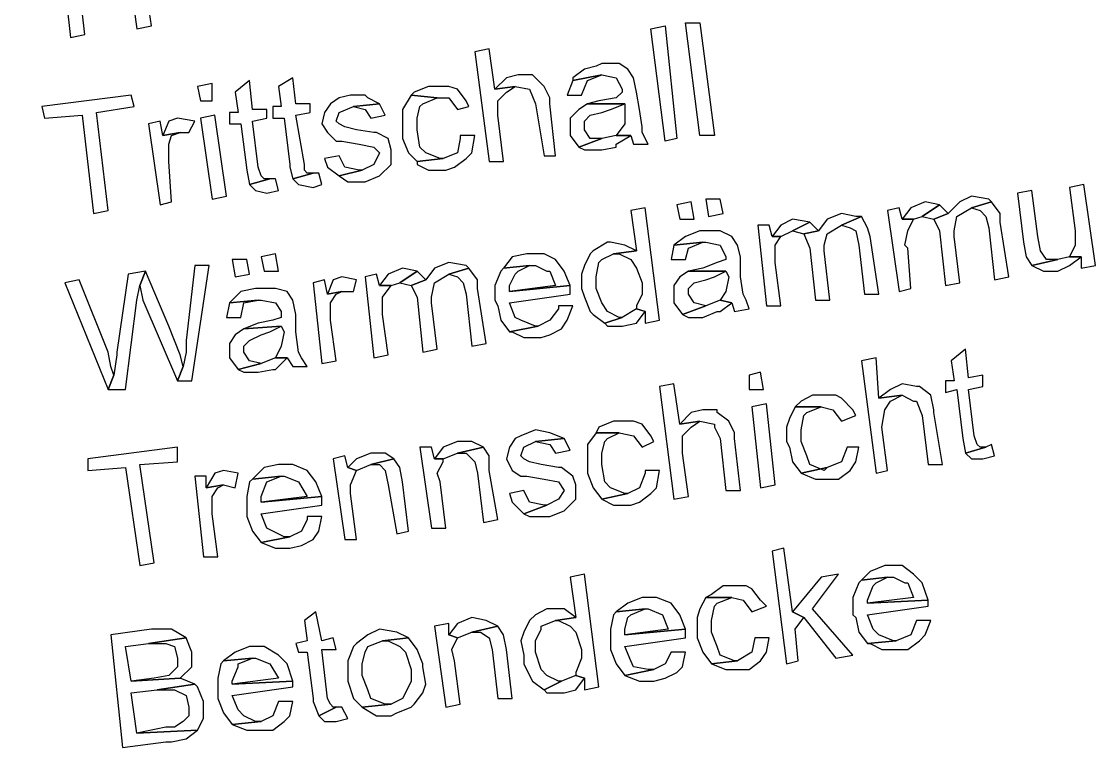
# Model space of a CAD drawing. Header units: metres. Extents: x 2713679.5 to 2713747.3, y 1226017.1 to 1226104.2.
# Drawn here: x 2713732.393 to 2713733.105, y 1226035.443 to 1226035.924 of the extents above; entities that cross this region are included whole.
import ezdxf

# ---------------------------------------------------------------- set-up
doc = ezdxf.new("R2010")
doc.units = ezdxf.units.M
doc.header["$MEASUREMENT"] = 0
doc.layers.add('texte', color=7, linetype='Continuous', true_color=0x000000)

msp = doc.modelspace()

# ---------------------------------------------------------------- linework, layer by layer
at = {"layer": 'texte'}
for points in [[(2713732.45038, 1226035.99219), (2713732.39299, 1226035.98454), (2713732.39299, 1226035.97689), (2713732.41786, 1226035.98071), (2713732.42551, 1226035.91376), (2713732.43507, 1226035.91567), (2713732.42742, 1226035.98071), (2713732.45229, 1226035.98454)], [(2713732.47142, 1226035.97497), (2713732.46186, 1226035.97306), (2713732.46951, 1226035.9195), (2713732.47907, 1226035.92141), (2713732.47525, 1226035.94819), (2713732.47525, 1226035.9501), (2713732.47525, 1226035.95967), (2713732.47716, 1226035.96541), (2713732.4829, 1226035.96732), (2713732.47142, 1226035.96732)], [(2713732.81958, 1226035.84489), (2713732.81002, 1226035.9195), (2713732.81958, 1226035.92141), (2713732.82724, 1226035.8468), (2713732.81958, 1226035.84489)], [(2713732.84254, 1226035.84872), (2713732.83297, 1226035.92332), (2713732.84254, 1226035.92332), (2713732.8521, 1226035.84872), (2713732.84254, 1226035.84872)], [(2713732.70289, 1226035.90611), (2713732.69333, 1226035.90419), (2713732.70289, 1226035.8315), (2713732.71246, 1226035.8315), (2713732.70863, 1226035.86211), (2713732.70863, 1226035.86211), (2713732.70863, 1226035.87167), (2713732.71437, 1226035.87741), (2713732.72011, 1226035.88124), (2713732.70672, 1226035.87932)], [(2713732.7775, 1226035.89654), (2713732.77367, 1226035.89463), (2713732.76602, 1226035.89271), (2713732.75837, 1226035.88698), (2713732.75837, 1226035.88506), (2713732.7775, 1226035.88889), (2713732.7775, 1226035.88889), (2713732.78706, 1226035.88698), (2713732.79089, 1226035.87932), (2713732.79089, 1226035.87741), (2713732.78706, 1226035.87358), (2713732.77558, 1226035.87167), (2713732.76793, 1226035.86976), (2713732.7928, 1226035.86976), (2713732.7928, 1226035.86593), (2713732.7928, 1226035.85637), (2713732.78706, 1226035.84872), (2713732.79663, 1226035.84872), (2713732.79854, 1226035.84298), (2713732.80811, 1226035.84298), (2713732.80428, 1226035.85063), (2713732.80428, 1226035.85445), (2713732.80237, 1226035.86593), (2713732.80045, 1226035.87741), (2713732.79854, 1226035.88698), (2713732.79471, 1226035.89271), (2713732.78898, 1226035.89654), (2713732.78706, 1226035.89654)], [(2713732.72202, 1226035.88889), (2713732.71437, 1226035.88698), (2713732.70672, 1226035.87932), (2713732.72011, 1226035.88124), (2713732.72967, 1226035.87932), (2713732.72967, 1226035.87932), (2713732.7335, 1226035.86976), (2713732.73924, 1226035.83533), (2713732.74689, 1226035.83533), (2713732.74306, 1226035.86976), (2713732.74306, 1226035.87358), (2713732.73924, 1226035.88124), (2713732.7335, 1226035.88698), (2713732.73159, 1226035.88889)], [(2713732.75837, 1226035.88506), (2713732.75454, 1226035.8755), (2713732.76411, 1226035.8755), (2713732.76793, 1226035.88506), (2713732.7775, 1226035.88889)], [(2713732.51925, 1226035.88315), (2713732.50968, 1226035.88124), (2713732.51159, 1226035.87167), (2713732.51925, 1226035.87167)], [(2713732.54411, 1226035.88506), (2713732.53455, 1226035.87741), (2713732.53646, 1226035.86402), (2713732.53072, 1226035.86402), (2713732.53072, 1226035.85637), (2713732.53838, 1226035.85637), (2713732.5422, 1226035.82576), (2713732.5422, 1226035.82576), (2713732.54411, 1226035.8162), (2713732.55751, 1226035.82002), (2713732.55368, 1226035.82002), (2713732.55177, 1226035.82193), (2713732.54985, 1226035.82767), (2713732.54603, 1226035.85828), (2713732.55559, 1226035.86019), (2713732.55559, 1226035.86593), (2713732.54603, 1226035.86593)], [(2713732.57281, 1226035.88698), (2713732.56324, 1226035.88124), (2713732.56516, 1226035.86785), (2713732.55942, 1226035.86785), (2713732.55942, 1226035.86019), (2713732.56707, 1226035.86019), (2713732.5709, 1226035.82959), (2713732.5709, 1226035.82767), (2713732.57281, 1226035.82002), (2713732.5862, 1226035.82385), (2713732.58237, 1226035.82385), (2713732.58046, 1226035.82576), (2713732.58046, 1226035.82959), (2713732.57472, 1226035.86211), (2713732.58429, 1226035.86402), (2713732.58429, 1226035.86976), (2713732.57472, 1226035.86976)], [(2713732.46568, 1226035.8755), (2713732.40638, 1226035.86785), (2713732.40829, 1226035.86019), (2713732.43316, 1226035.86211), (2713732.44081, 1226035.79707), (2713732.45038, 1226035.79898), (2713732.44273, 1226035.86402), (2713732.4676, 1226035.86785)], [(2713732.61107, 1226035.8755), (2713732.60342, 1226035.87358), (2713732.59768, 1226035.86976), (2713732.59385, 1226035.86402), (2713732.59194, 1226035.85637), (2713732.59576, 1226035.85063), (2713732.6015, 1226035.84489), (2713732.60533, 1226035.84489), (2713732.61681, 1226035.84298), (2713732.62637, 1226035.84106), (2713732.6302, 1226035.83724), (2713732.62637, 1226035.82959), (2713732.61872, 1226035.82576), (2713732.60342, 1226035.82193), (2713732.60916, 1226035.81811), (2713732.61872, 1226035.81811), (2713732.62063, 1226035.81811), (2713732.6302, 1226035.82193), (2713732.6302, 1226035.82193), (2713732.63785, 1226035.82959), (2713732.63785, 1226035.83915), (2713732.63594, 1226035.8468), (2713732.62829, 1226035.85063), (2713732.62637, 1226035.85063), (2713732.61489, 1226035.85254), (2713732.60724, 1226035.85445), (2713732.60342, 1226035.85637), (2713732.6015, 1226035.85828), (2713732.60342, 1226035.86402), (2713732.61298, 1226035.86785), (2713732.6302, 1226035.86976), (2713732.62255, 1226035.87358), (2713732.62063, 1226035.8755)], [(2713732.65124, 1226035.8755), (2713732.6455, 1226035.86593), (2713732.6455, 1226035.86019), (2713732.6455, 1226035.85063), (2713732.6455, 1226035.8468), (2713732.64933, 1226035.83724), (2713732.65507, 1226035.8315), (2713732.67228, 1226035.83341), (2713732.67037, 1226035.83341), (2713732.66081, 1226035.83724), (2713732.65698, 1226035.84106), (2713732.65507, 1226035.85254), (2713732.65507, 1226035.86019), (2713732.65698, 1226035.86785), (2713732.65889, 1226035.86976), (2713732.66846, 1226035.87358)], [(2713732.66655, 1226035.88124), (2713732.66272, 1226035.88124), (2713732.65315, 1226035.87741), (2713732.65124, 1226035.8755), (2713732.66846, 1226035.87358), (2713732.67611, 1226035.87358), (2713732.68185, 1226035.86593), (2713732.6895, 1226035.86785), (2713732.68759, 1226035.87167), (2713732.68185, 1226035.87932), (2713732.67611, 1226035.88124)], [(2713732.6302, 1226035.86976), (2713732.61298, 1226035.86785), (2713732.62063, 1226035.86593), (2713732.62446, 1226035.86019), (2713732.63402, 1226035.86211)], [(2713732.76793, 1226035.86976), (2713732.76219, 1226035.86593), (2713732.75646, 1226035.86019), (2713732.75646, 1226035.85254), (2713732.75646, 1226035.84872), (2713732.76219, 1226035.84106), (2713732.7775, 1226035.8468), (2713732.76985, 1226035.8468), (2713732.76602, 1226035.85254), (2713732.76602, 1226035.85828), (2713732.76985, 1226035.86211), (2713732.7775, 1226035.86402), (2713732.78324, 1226035.86593), (2713732.7928, 1226035.86976)], [(2713732.52116, 1226035.86211), (2713732.51159, 1226035.86019), (2713732.51925, 1226035.80663), (2713732.52881, 1226035.80854)], [(2713732.48481, 1226035.85828), (2713732.47716, 1226035.85637), (2713732.48481, 1226035.8028), (2713732.49246, 1226035.80472), (2713732.49055, 1226035.8315), (2713732.49055, 1226035.83341), (2713732.49055, 1226035.84298), (2713732.49246, 1226035.84872), (2713732.4982, 1226035.85063), (2713732.48672, 1226035.84872)], [(2713732.49629, 1226035.86019), (2713732.49055, 1226035.85828), (2713732.48672, 1226035.84872), (2713732.4982, 1226035.85063), (2713732.50394, 1226035.85063), (2713732.50777, 1226035.85828)], [(2713732.68376, 1226035.84872), (2713732.68376, 1226035.8468), (2713732.68185, 1226035.83724), (2713732.67228, 1226035.83341), (2713732.65507, 1226035.8315), (2713732.65507, 1226035.82959), (2713732.66272, 1226035.82576), (2713732.6742, 1226035.82576), (2713732.67994, 1226035.82767), (2713732.68759, 1226035.83341), (2713732.69141, 1226035.83724), (2713732.69333, 1226035.84872)], [(2713732.78706, 1226035.84872), (2713732.7775, 1226035.8468), (2713732.76219, 1226035.84106), (2713732.76602, 1226035.83915), (2713732.7775, 1226035.83915), (2713732.7775, 1226035.83915), (2713732.78706, 1226035.84106), (2713732.78706, 1226035.84298), (2713732.79663, 1226035.84872)], [(2713732.60342, 1226035.83533), (2713732.59385, 1226035.83341), (2713732.59576, 1226035.82767), (2713732.60342, 1226035.82193), (2713732.61872, 1226035.82576), (2713732.61681, 1226035.82576), (2713732.60724, 1226035.82767)], [(2713732.56133, 1226035.82002), (2713732.55751, 1226035.82002), (2713732.54411, 1226035.8162), (2713732.54794, 1226035.81237), (2713732.55559, 1226035.81046), (2713732.56324, 1226035.81237)], [(2713732.59003, 1226035.82385), (2713732.5862, 1226035.82385), (2713732.57281, 1226035.82002), (2713732.57664, 1226035.8162), (2713732.5862, 1226035.81428), (2713732.59194, 1226035.8162)], [(2713733.06253, 1226035.81237), (2713733.05297, 1226035.81046), (2713733.05679, 1226035.77794), (2713733.05871, 1226035.76837), (2713733.06253, 1226035.76263), (2713733.07975, 1226035.76646), (2713733.0721, 1226035.76646), (2713733.06827, 1226035.7722), (2713733.06636, 1226035.78176)], [(2713733.09697, 1226035.8162), (2713733.0874, 1226035.81428), (2713733.09123, 1226035.78559), (2713733.09123, 1226035.78559), (2713733.09123, 1226035.77602), (2713733.0874, 1226035.76837), (2713733.09505, 1226035.76837), (2713733.09505, 1226035.76072), (2713733.10462, 1226035.76263)], [(2713732.8368, 1226035.80472), (2713732.82724, 1226035.8028), (2713732.82915, 1226035.79324), (2713732.83871, 1226035.79324)], [(2713732.85593, 1226035.80663), (2713732.84637, 1226035.80663), (2713732.84828, 1226035.79515), (2713732.85784, 1226035.79707)], [(2713732.99175, 1226035.80472), (2713732.98219, 1226035.80089), (2713732.97645, 1226035.79324), (2713732.9841, 1226035.79324), (2713732.98984, 1226035.79515), (2713733.00132, 1226035.8028), (2713733.00132, 1226035.8028)], [(2713733.02236, 1226035.80854), (2713733.02236, 1226035.80854), (2713733.01471, 1226035.80472), (2713733.00706, 1226035.79707), (2713732.99749, 1226035.79324), (2713733.00132, 1226035.78559), (2713733.00514, 1226035.74924), (2713733.01471, 1226035.75115), (2713733.01088, 1226035.78176), (2713733.01088, 1226035.78559), (2713733.01279, 1226035.79515), (2713733.01279, 1226035.79515), (2713733.02236, 1226035.80089), (2713733.03575, 1226035.80472), (2713733.03384, 1226035.80663)], [(2713733.03575, 1226035.80472), (2713733.02236, 1226035.80089), (2713733.0281, 1226035.79898), (2713733.03192, 1226035.79515), (2713733.03384, 1226035.7875), (2713733.03766, 1226035.75307), (2713733.04723, 1226035.75498), (2713733.04149, 1226035.79133), (2713733.04149, 1226035.79707)], [(2713732.80619, 1226035.80089), (2713732.79663, 1226035.79898), (2713732.80045, 1226035.7722), (2713732.78515, 1226035.77028), (2713732.78898, 1226035.77028), (2713732.79663, 1226035.76646), (2713732.80045, 1226035.76072), (2713732.80428, 1226035.75115), (2713732.80428, 1226035.7435), (2713732.80045, 1226035.73585), (2713732.80045, 1226035.73394), (2713732.80619, 1226035.73202), (2713732.80619, 1226035.72437), (2713732.81576, 1226035.72629)], [(2713732.93628, 1226035.79707), (2713732.93628, 1226035.79707), (2713732.92671, 1226035.79324), (2713732.92097, 1226035.78559), (2713732.91141, 1226035.78367), (2713732.91523, 1226035.77411), (2713732.91906, 1226035.73968), (2713732.92862, 1226035.73968), (2713732.9248, 1226035.7722), (2713732.9248, 1226035.77602), (2713732.92671, 1226035.78367), (2713732.92671, 1226035.78367), (2713732.93628, 1226035.78941), (2713732.94967, 1226035.79515), (2713732.94584, 1226035.79515)], [(2713732.97453, 1226035.80089), (2713732.96688, 1226035.79898), (2713732.97453, 1226035.74541), (2713732.98219, 1226035.74733), (2713732.98027, 1226035.77411), (2713732.97836, 1226035.77602), (2713732.98027, 1226035.78559), (2713732.9841, 1226035.79324), (2713732.97645, 1226035.79324)], [(2713733.00132, 1226035.8028), (2713732.98984, 1226035.79515), (2713732.99749, 1226035.79324), (2713733.00706, 1226035.79707)], [(2713732.88845, 1226035.78941), (2713732.8808, 1226035.78941), (2713732.88654, 1226035.73585), (2713732.8961, 1226035.73585), (2713732.89228, 1226035.76454), (2713732.89228, 1226035.76646), (2713732.89228, 1226035.77602), (2713732.8961, 1226035.78176), (2713732.89036, 1226035.78176)], [(2713732.90375, 1226035.79324), (2713732.8961, 1226035.78941), (2713732.89036, 1226035.78176), (2713732.8961, 1226035.78176), (2713732.90375, 1226035.78559), (2713732.91523, 1226035.79133), (2713732.91523, 1226035.79133)], [(2713732.91523, 1226035.79133), (2713732.90375, 1226035.78559), (2713732.91141, 1226035.78367), (2713732.92097, 1226035.78559)], [(2713732.94967, 1226035.79515), (2713732.93628, 1226035.78941), (2713732.94201, 1226035.7875), (2713732.94584, 1226035.78559), (2713732.94775, 1226035.77602), (2713732.95158, 1226035.7435), (2713732.96114, 1226035.7435), (2713732.95541, 1226035.78176), (2713732.95349, 1226035.7875)], [(2713732.84445, 1226035.78559), (2713732.84254, 1226035.78559), (2713732.83297, 1226035.78176), (2713732.82532, 1226035.77602), (2713732.82532, 1226035.77602), (2713732.84445, 1226035.77794), (2713732.84637, 1226035.77794), (2713732.85593, 1226035.77602), (2713732.85976, 1226035.76837), (2713732.85976, 1226035.76646), (2713732.85402, 1226035.76454), (2713732.84445, 1226035.76072), (2713732.83489, 1226035.75881), (2713732.85976, 1226035.75881), (2713732.86167, 1226035.75498), (2713732.85976, 1226035.74541), (2713732.85593, 1226035.73968), (2713732.86358, 1226035.73776), (2713732.8655, 1226035.73202), (2713732.87506, 1226035.73394), (2713732.87315, 1226035.73968), (2713732.87123, 1226035.7435), (2713732.86932, 1226035.75498), (2713732.86932, 1226035.76837), (2713732.86741, 1226035.77602), (2713732.86358, 1226035.78176), (2713732.85593, 1226035.78559), (2713732.85593, 1226035.78559)], [(2713732.78324, 1226035.77794), (2713732.78132, 1226035.77794), (2713732.77176, 1226035.7722), (2713732.76985, 1226035.77028), (2713732.76602, 1226035.76263), (2713732.76411, 1226035.75689), (2713732.76411, 1226035.74733), (2713732.76602, 1226035.74159), (2713732.76985, 1226035.73202), (2713732.77176, 1226035.73011), (2713732.77941, 1226035.72437), (2713732.79089, 1226035.7282), (2713732.78898, 1226035.7282), (2713732.78132, 1226035.73202), (2713732.7775, 1226035.73776), (2713732.77367, 1226035.74733), (2713732.77367, 1226035.75498), (2713732.77558, 1226035.76454), (2713732.7775, 1226035.76646), (2713732.78515, 1226035.77028), (2713732.80045, 1226035.7722), (2713732.7928, 1226035.77602)], [(2713732.82532, 1226035.77602), (2713732.82341, 1226035.76646), (2713732.83297, 1226035.76646), (2713732.83489, 1226035.77411), (2713732.84445, 1226035.77794)], [(2713732.56133, 1226035.77028), (2713732.55177, 1226035.76837), (2713732.55368, 1226035.75881), (2713732.56324, 1226035.75881)], [(2713732.72967, 1226035.77028), (2713732.72776, 1226035.77028), (2713732.7182, 1226035.76837), (2713732.71246, 1226035.76072), (2713732.72967, 1226035.76263), (2713732.7335, 1226035.76263), (2713732.74115, 1226035.75881), (2713732.74306, 1226035.75881), (2713732.74689, 1226035.74924), (2713732.71628, 1226035.74541), (2713732.75646, 1226035.74924), (2713732.75263, 1226035.75881), (2713732.74689, 1226035.76646), (2713732.74689, 1226035.76646), (2713732.73924, 1226035.77028)], [(2713733.0874, 1226035.76837), (2713733.07975, 1226035.76646), (2713733.06253, 1226035.76263), (2713733.07018, 1226035.75881), (2713733.07784, 1226035.75881), (2713733.07975, 1226035.75881), (2713733.0874, 1226035.76263), (2713733.09505, 1226035.76837)], [(2713732.51733, 1226035.76263), (2713732.50777, 1226035.76263), (2713732.50203, 1226035.71289), (2713732.50203, 1226035.70524), (2713732.50012, 1226035.69568), (2713732.49629, 1226035.68611), (2713732.50585, 1226035.68611)], [(2713732.5422, 1226035.76646), (2713732.53264, 1226035.76646), (2713732.53455, 1226035.75498), (2713732.54411, 1226035.75689)], [(2713732.6455, 1226035.76072), (2713732.63594, 1226035.75689), (2713732.6302, 1226035.74924), (2713732.63785, 1226035.74924), (2713732.64359, 1226035.75115), (2713732.65507, 1226035.75881), (2713732.65507, 1226035.75881)], [(2713732.67611, 1226035.76454), (2713732.67611, 1226035.76454), (2713732.66655, 1226035.76072), (2713732.66081, 1226035.75307), (2713732.65124, 1226035.74924), (2713732.65507, 1226035.74159), (2713732.65889, 1226035.70524), (2713732.66846, 1226035.70716), (2713732.66463, 1226035.73776), (2713732.66463, 1226035.74159), (2713732.66655, 1226035.75115), (2713732.66655, 1226035.75115), (2713732.67611, 1226035.75689), (2713732.6895, 1226035.76072), (2713732.68759, 1226035.76263)], [(2713732.6895, 1226035.76072), (2713732.67611, 1226035.75689), (2713732.68185, 1226035.75498), (2713732.68567, 1226035.75115), (2713732.68759, 1226035.7435), (2713732.69141, 1226035.70907), (2713732.70098, 1226035.71098), (2713732.69524, 1226035.74733), (2713732.69524, 1226035.75307)], [(2713732.71246, 1226035.76072), (2713732.71054, 1226035.75881), (2713732.70672, 1226035.74924), (2713732.70672, 1226035.73968), (2713732.70863, 1226035.73585), (2713732.71054, 1226035.72629), (2713732.71628, 1226035.71863), (2713732.73541, 1226035.72246), (2713732.7335, 1226035.72246), (2713732.72393, 1226035.72629), (2713732.72011, 1226035.7282), (2713732.71628, 1226035.73776), (2713732.75646, 1226035.7435), (2713732.75646, 1226035.74541), (2713732.75646, 1226035.74924), (2713732.71628, 1226035.74541), (2713732.71628, 1226035.74924), (2713732.72011, 1226035.75689), (2713732.72202, 1226035.75881), (2713732.72967, 1226035.76263)], [(2713732.47525, 1226035.75881), (2713732.46377, 1226035.75689), (2713732.45612, 1226035.70524), (2713732.45612, 1226035.70333), (2713732.4542, 1226035.68994), (2713732.45038, 1226035.68037), (2713732.46186, 1226035.68037), (2713732.46951, 1226035.73968), (2713732.47142, 1226035.74924)], [(2713732.47525, 1226035.75881), (2713732.47142, 1226035.74924), (2713732.47333, 1226035.73968), (2713732.49629, 1226035.68611), (2713732.50012, 1226035.69568), (2713732.4982, 1226035.70333), (2713732.49438, 1226035.71289), (2713732.49055, 1226035.72246)], [(2713732.60533, 1226035.75498), (2713732.59959, 1226035.75307), (2713732.59576, 1226035.7435), (2713732.60533, 1226035.74541), (2713732.61298, 1226035.74541), (2713732.61489, 1226035.75307)], [(2713732.62829, 1226035.75689), (2713732.62063, 1226035.75498), (2713732.62637, 1226035.70142), (2713732.63594, 1226035.70333), (2713732.63211, 1226035.73011), (2713732.63211, 1226035.73202), (2713732.63211, 1226035.74159), (2713732.63785, 1226035.74924), (2713732.6302, 1226035.74924)], [(2713732.65507, 1226035.75881), (2713732.64359, 1226035.75115), (2713732.65124, 1226035.74924), (2713732.66081, 1226035.75307)], [(2713732.83489, 1226035.75881), (2713732.82915, 1226035.75498), (2713732.82532, 1226035.74924), (2713732.82532, 1226035.74159), (2713732.82532, 1226035.73776), (2713732.83106, 1226035.73011), (2713732.84637, 1226035.73585), (2713732.83871, 1226035.73776), (2713732.83489, 1226035.7435), (2713732.83489, 1226035.74733), (2713732.83871, 1226035.75115), (2713732.84637, 1226035.75307), (2713732.8521, 1226035.75498), (2713732.85976, 1226035.75881)], [(2713732.43125, 1226035.75307), (2713732.42168, 1226035.75115), (2713732.45038, 1226035.68037), (2713732.4542, 1226035.68994), (2713732.45229, 1226035.69568), (2713732.45038, 1226035.70524)], [(2713732.54985, 1226035.74733), (2713732.54794, 1226035.74733), (2713732.53838, 1226035.74541), (2713732.53072, 1226035.73776), (2713732.53072, 1226035.73776), (2713732.54985, 1226035.73968), (2713732.55177, 1226035.73968), (2713732.56133, 1226035.73776), (2713732.56516, 1226035.73202), (2713732.56516, 1226035.7282), (2713732.55942, 1226035.72629), (2713732.54985, 1226035.72437), (2713732.54029, 1226035.72055), (2713732.56516, 1226035.72246), (2713732.56707, 1226035.71863), (2713732.56516, 1226035.70907), (2713732.56133, 1226035.70142), (2713732.56898, 1226035.70142), (2713732.57281, 1226035.69568), (2713732.58237, 1226035.69568), (2713732.57855, 1226035.70142), (2713732.57664, 1226035.70524), (2713732.57472, 1226035.71863), (2713732.57472, 1226035.73011), (2713732.57281, 1226035.73968), (2713732.56898, 1226035.74541), (2713732.56133, 1226035.74733), (2713732.56133, 1226035.74733)], [(2713732.59385, 1226035.75307), (2713732.5862, 1226035.75115), (2713732.59194, 1226035.69759), (2713732.6015, 1226035.6995), (2713732.59768, 1226035.72629), (2713732.59768, 1226035.7282), (2713732.59768, 1226035.73776), (2713732.6015, 1226035.7435), (2713732.60533, 1226035.74541), (2713732.59576, 1226035.7435)], [(2713732.53072, 1226035.73776), (2713732.52881, 1226035.7282), (2713732.53838, 1226035.7282), (2713732.54029, 1226035.73776), (2713732.54985, 1226035.73968)], [(2713732.85593, 1226035.73968), (2713732.84637, 1226035.73585), (2713732.83106, 1226035.73011), (2713732.83489, 1226035.7282), (2713732.84445, 1226035.7282), (2713732.84445, 1226035.7282), (2713732.85402, 1226035.73202), (2713732.85593, 1226035.73202), (2713732.86358, 1226035.73776)], [(2713732.7488, 1226035.73585), (2713732.7488, 1226035.73394), (2713732.74306, 1226035.72629), (2713732.73541, 1226035.72246), (2713732.71628, 1226035.71863), (2713732.7182, 1226035.71863), (2713732.72585, 1226035.71481), (2713732.73733, 1226035.71481), (2713732.74306, 1226035.71672), (2713732.75072, 1226035.72055), (2713732.75454, 1226035.72629), (2713732.75837, 1226035.73585)], [(2713732.80045, 1226035.73394), (2713732.79089, 1226035.7282), (2713732.77941, 1226035.72437), (2713732.78132, 1226035.72246), (2713732.79089, 1226035.72246), (2713732.80045, 1226035.72437), (2713732.80619, 1226035.73202)], [(2713732.54029, 1226035.72055), (2713732.53455, 1226035.71672), (2713732.53072, 1226035.71098), (2713732.53072, 1226035.70333), (2713732.53072, 1226035.70142), (2713732.53646, 1226035.69376), (2713732.55177, 1226035.69759), (2713732.54411, 1226035.6995), (2713732.54029, 1226035.70524), (2713732.54029, 1226035.70907), (2713732.54411, 1226035.71289), (2713732.55177, 1226035.71672), (2713732.55751, 1226035.71863), (2713732.56516, 1226035.72246)], [(2713733.01853, 1226035.70716), (2713733.00897, 1226035.6995), (2713733.01088, 1226035.68611), (2713733.00514, 1226035.68611), (2713733.00514, 1226035.67846), (2713733.01279, 1226035.68037), (2713733.01662, 1226035.64785), (2713733.01662, 1226035.64785), (2713733.01853, 1226035.63829), (2713733.03192, 1226035.64211), (2713733.0281, 1226035.64211), (2713733.02619, 1226035.64403), (2713733.02427, 1226035.64977), (2713733.02045, 1226035.68037), (2713733.03001, 1226035.68229), (2713733.03001, 1226035.68994), (2713733.02045, 1226035.68803)], [(2713732.56133, 1226035.70142), (2713732.55177, 1226035.69759), (2713732.53646, 1226035.69376), (2713732.54029, 1226035.69185), (2713732.54985, 1226035.69185), (2713732.54985, 1226035.69185), (2713732.55942, 1226035.69376), (2713732.56133, 1226035.69376), (2713732.56898, 1226035.70142)], [(2713732.95923, 1226035.70142), (2713732.94967, 1226035.6995), (2713732.95923, 1226035.6249), (2713732.96688, 1226035.62681), (2713732.96306, 1226035.6555), (2713732.96306, 1226035.6555), (2713732.96497, 1226035.66698), (2713732.9688, 1226035.67272), (2713732.97645, 1226035.67655), (2713732.96114, 1226035.67463)], [(2713732.88271, 1226035.69185), (2713732.87506, 1226035.68994), (2713732.87506, 1226035.68037), (2713732.88462, 1226035.68037)], [(2713732.82532, 1226035.6842), (2713732.81576, 1226035.68229), (2713732.82532, 1226035.60768), (2713732.83489, 1226035.60959), (2713732.83106, 1226035.63829), (2713732.83106, 1226035.6402), (2713732.83106, 1226035.64977), (2713732.8368, 1226035.6555), (2713732.84254, 1226035.65933), (2713732.82915, 1226035.65742)], [(2713732.97645, 1226035.6842), (2713732.9688, 1226035.68037), (2713732.96114, 1226035.67463), (2713732.97645, 1226035.67655), (2713732.9841, 1226035.67272), (2713732.98601, 1226035.67272), (2713732.98984, 1226035.66316), (2713732.99366, 1226035.63064), (2713733.00323, 1226035.63064), (2713732.99749, 1226035.66507), (2713732.99749, 1226035.66698), (2713732.99558, 1226035.67655), (2713732.98793, 1226035.68229), (2713732.98601, 1226035.68229)], [(2713732.92097, 1226035.67655), (2713732.91715, 1226035.67655), (2713732.90949, 1226035.67272), (2713732.90567, 1226035.6689), (2713732.92288, 1226035.6689), (2713732.93054, 1226035.66698), (2713732.93628, 1226035.65933), (2713732.94584, 1226035.66316), (2713732.94393, 1226035.66698), (2713732.93628, 1226035.67463), (2713732.93245, 1226035.67655)], [(2713732.88654, 1226035.67081), (2713732.87697, 1226035.6689), (2713732.88271, 1226035.61533), (2713732.89228, 1226035.61725)], [(2713732.90567, 1226035.6689), (2713732.90184, 1226035.66124), (2713732.89993, 1226035.6555), (2713732.89993, 1226035.64594), (2713732.90184, 1226035.64211), (2713732.90375, 1226035.63255), (2713732.90949, 1226035.6249), (2713732.92671, 1226035.62872), (2713732.9248, 1226035.62681), (2713732.91523, 1226035.63064), (2713732.91332, 1226035.63638), (2713732.90949, 1226035.64594), (2713732.90949, 1226035.65359), (2713732.91141, 1226035.66316), (2713732.91332, 1226035.66507), (2713732.92288, 1226035.6689)], [(2713732.84445, 1226035.66698), (2713732.8368, 1226035.66507), (2713732.82915, 1226035.65742), (2713732.84254, 1226035.65933), (2713732.8521, 1226035.65742), (2713732.8521, 1226035.6555), (2713732.85593, 1226035.64785), (2713732.85976, 1226035.61342), (2713732.86932, 1226035.61342), (2713732.8655, 1226035.64785), (2713732.8655, 1226035.65168), (2713732.86167, 1226035.65933), (2713732.85402, 1226035.66507), (2713732.85402, 1226035.66698)], [(2713732.78898, 1226035.65933), (2713732.78515, 1226035.65933), (2713732.77558, 1226035.6555), (2713732.77367, 1226035.65168), (2713732.78898, 1226035.65168), (2713732.79854, 1226035.64977), (2713732.80428, 1226035.64211), (2713732.81193, 1226035.64594), (2713732.81002, 1226035.64977), (2713732.80428, 1226035.65742), (2713732.79854, 1226035.65933)], [(2713732.7335, 1226035.65359), (2713732.72393, 1226035.64977), (2713732.72011, 1226035.64785), (2713732.71628, 1226035.64211), (2713732.71437, 1226035.63446), (2713732.7182, 1226035.62681), (2713732.72393, 1226035.62298), (2713732.72776, 1226035.62298), (2713732.73924, 1226035.62107), (2713732.7488, 1226035.61916), (2713732.75263, 1226035.61342), (2713732.7488, 1226035.60768), (2713732.74115, 1226035.60385), (2713732.72585, 1226035.59812), (2713732.72967, 1226035.5962), (2713732.74115, 1226035.5962), (2713732.74306, 1226035.5962), (2713732.75263, 1226035.60003), (2713732.75263, 1226035.60003), (2713732.76028, 1226035.60768), (2713732.76028, 1226035.61725), (2713732.75837, 1226035.62298), (2713732.75072, 1226035.62872), (2713732.7488, 1226035.62872), (2713732.73733, 1226035.63064), (2713732.72967, 1226035.63255), (2713732.72585, 1226035.63446), (2713732.72393, 1226035.63638), (2713732.72585, 1226035.64211), (2713732.7335, 1226035.64594), (2713732.75263, 1226035.64785), (2713732.74306, 1226035.65168), (2713732.74306, 1226035.65168)], [(2713732.75263, 1226035.64785), (2713732.7335, 1226035.64594), (2713732.74306, 1226035.64403), (2713732.74689, 1226035.63829), (2713732.75646, 1226035.6402)], [(2713732.77367, 1226035.65168), (2713732.76793, 1226035.64403), (2713732.76793, 1226035.63829), (2713732.76793, 1226035.62872), (2713732.76793, 1226035.6249), (2713732.77176, 1226035.61533), (2713732.7775, 1226035.60768), (2713732.79471, 1226035.61151), (2713732.7928, 1226035.61151), (2713732.78324, 1226035.61533), (2713732.77941, 1226035.61916), (2713732.7775, 1226035.63064), (2713732.7775, 1226035.63829), (2713732.77941, 1226035.64594), (2713732.78132, 1226035.64785), (2713732.78898, 1226035.65168)], [(2713732.49629, 1226035.64211), (2713732.43699, 1226035.63446), (2713732.43699, 1226035.62681), (2713732.46186, 1226035.62872), (2713732.47142, 1226035.56368), (2713732.48099, 1226035.56559), (2713732.47142, 1226035.63064), (2713732.49629, 1226035.63255)], [(2713732.66463, 1226035.64211), (2713732.65698, 1226035.64211), (2713732.66463, 1226035.58855), (2713732.6742, 1226035.58855), (2713732.67037, 1226035.61916), (2713732.66846, 1226035.6249), (2713732.67228, 1226035.63255), (2713732.67228, 1226035.63446), (2713732.66655, 1226035.63446)], [(2713732.68185, 1226035.64594), (2713732.68185, 1226035.64594), (2713732.67228, 1226035.64211), (2713732.66655, 1226035.63446), (2713732.67228, 1226035.63446), (2713732.68185, 1226035.63829), (2713732.69907, 1226035.64211), (2713732.69141, 1226035.64594)], [(2713732.69907, 1226035.64211), (2713732.68185, 1226035.63829), (2713732.68759, 1226035.63829), (2713732.69333, 1226035.63255), (2713732.69524, 1226035.6249), (2713732.69907, 1226035.59238), (2713732.70863, 1226035.59429), (2713732.70289, 1226035.62681), (2713732.70289, 1226035.63638)], [(2713732.9401, 1226035.64211), (2713732.9401, 1226035.64211), (2713732.93628, 1226035.63255), (2713732.92671, 1226035.62872), (2713732.90949, 1226035.6249), (2713732.90949, 1226035.6249), (2713732.91906, 1226035.62107), (2713732.92862, 1226035.62107), (2713732.93436, 1226035.62107), (2713732.94201, 1226035.62681), (2713732.94584, 1226035.63255), (2713732.94775, 1226035.64211)], [(2713733.03575, 1226035.64403), (2713733.03192, 1226035.64211), (2713733.01853, 1226035.63829), (2713733.02236, 1226035.63446), (2713733.03001, 1226035.63446), (2713733.03766, 1226035.63638)], [(2713732.60724, 1226035.63638), (2713732.59959, 1226035.63446), (2713732.60724, 1226035.5809), (2713732.61489, 1226035.5809), (2713732.61107, 1226035.61151), (2713732.61107, 1226035.61725), (2713732.61489, 1226035.62681), (2713732.61489, 1226035.62681), (2713732.60916, 1226035.62872)], [(2713732.62446, 1226035.63829), (2713732.62446, 1226035.63829), (2713732.61489, 1226035.63446), (2713732.60916, 1226035.62872), (2713732.61489, 1226035.62681), (2713732.62446, 1226035.63064), (2713732.63976, 1226035.63446), (2713732.63402, 1226035.63829)], [(2713732.63976, 1226035.63446), (2713732.62446, 1226035.63064), (2713732.6302, 1226035.63064), (2713732.63402, 1226035.62681), (2713732.63594, 1226035.61725), (2713732.64168, 1226035.58472), (2713732.64933, 1226035.58664), (2713732.6455, 1226035.61916), (2713732.64359, 1226035.62872)], [(2713732.5269, 1226035.62681), (2713732.52116, 1226035.6249), (2713732.51542, 1226035.61533), (2713732.5269, 1226035.61725), (2713732.53455, 1226035.61533), (2713732.53646, 1226035.6249)], [(2713732.56324, 1226035.63064), (2713732.56324, 1226035.63064), (2713732.55368, 1226035.62872), (2713732.54603, 1226035.62107), (2713732.56516, 1226035.62298), (2713732.56707, 1226035.62298), (2713732.57664, 1226035.61916), (2713732.57664, 1226035.61916), (2713732.58237, 1226035.60959), (2713732.55177, 1226035.60577), (2713732.59194, 1226035.60959), (2713732.58811, 1226035.61916), (2713732.58237, 1226035.62681), (2713732.58237, 1226035.62681), (2713732.57281, 1226035.63064)], [(2713732.80619, 1226035.62681), (2713732.80619, 1226035.6249), (2713732.80237, 1226035.61533), (2713732.79471, 1226035.61151), (2713732.7775, 1226035.60768), (2713732.7775, 1226035.60768), (2713732.78515, 1226035.60385), (2713732.79663, 1226035.60385), (2713732.80237, 1226035.60577), (2713732.81002, 1226035.61151), (2713732.81384, 1226035.61533), (2713732.81576, 1226035.62681)], [(2713732.51542, 1226035.62298), (2713732.50777, 1226035.62298), (2713732.51351, 1226035.56942), (2713732.52307, 1226035.56942), (2713732.51925, 1226035.59812), (2713732.51925, 1226035.60003), (2713732.51925, 1226035.60959), (2713732.52307, 1226035.61533), (2713732.5269, 1226035.61725), (2713732.51542, 1226035.61533)], [(2713732.54603, 1226035.62107), (2713732.54411, 1226035.61916), (2713732.5422, 1226035.60959), (2713732.5422, 1226035.60003), (2713732.5422, 1226035.5962), (2713732.54603, 1226035.58664), (2713732.55177, 1226035.57899), (2713732.5709, 1226035.58281), (2713732.56707, 1226035.58281), (2713732.55942, 1226035.58664), (2713732.55559, 1226035.58855), (2713732.55177, 1226035.59812), (2713732.59194, 1226035.60385), (2713732.59194, 1226035.60577), (2713732.59194, 1226035.60959), (2713732.55177, 1226035.60577), (2713732.55177, 1226035.60959), (2713732.55559, 1226035.61916), (2713732.55559, 1226035.61916), (2713732.56516, 1226035.62298)], [(2713732.72585, 1226035.61342), (2713732.71628, 1226035.61151), (2713732.7182, 1226035.60577), (2713732.72585, 1226035.59812), (2713732.74115, 1226035.60385), (2713732.73924, 1226035.60385), (2713732.72967, 1226035.60577)], [(2713732.58237, 1226035.5962), (2713732.58237, 1226035.59429), (2713732.57855, 1226035.58664), (2713732.5709, 1226035.58281), (2713732.55177, 1226035.57899), (2713732.55177, 1226035.57899), (2713732.56133, 1226035.57516), (2713732.5709, 1226035.57516), (2713732.57855, 1226035.57707), (2713732.5862, 1226035.5809), (2713732.59003, 1226035.58664), (2713732.59194, 1226035.5962)], [(2713732.89802, 1226035.57516), (2713732.89036, 1226035.57325), (2713732.89993, 1226035.49864), (2713732.90758, 1226035.50055), (2713732.90567, 1226035.5216), (2713732.91141, 1226035.52925), (2713732.90375, 1226035.53307)], [(2713732.96688, 1226035.56368), (2713732.96497, 1226035.56368), (2713732.95541, 1226035.55986), (2713732.94967, 1226035.55412), (2713732.96688, 1226035.55603), (2713732.97071, 1226035.55603), (2713732.97836, 1226035.5522), (2713732.98027, 1226035.5522), (2713732.9841, 1226035.54264), (2713732.95349, 1226035.53881), (2713732.99366, 1226035.54073), (2713732.98984, 1226035.5522), (2713732.9841, 1226035.55794), (2713732.9841, 1226035.55794), (2713732.97645, 1226035.56368)], [(2713732.76602, 1226035.55794), (2713732.75646, 1226035.55603), (2713732.76028, 1226035.52925), (2713732.74689, 1226035.52734), (2713732.7488, 1226035.52734), (2713732.75646, 1226035.52351), (2713732.76028, 1226035.51968), (2713732.76411, 1226035.50821), (2713732.76411, 1226035.50247), (2713732.76028, 1226035.4929), (2713732.76028, 1226035.49099), (2713732.76602, 1226035.48908), (2713732.76602, 1226035.48142), (2713732.77558, 1226035.48334)], [(2713732.93436, 1226035.55794), (2713732.92288, 1226035.55603), (2713732.90375, 1226035.53307), (2713732.91141, 1226035.52925), (2713732.93245, 1226035.50247), (2713732.94393, 1226035.50438), (2713732.91715, 1226035.53499)], [(2713732.94967, 1226035.55412), (2713732.94775, 1226035.5522), (2713732.94393, 1226035.54264), (2713732.94393, 1226035.53116), (2713732.94584, 1226035.52925), (2713732.94775, 1226035.51968), (2713732.95349, 1226035.51203), (2713732.97262, 1226035.51394), (2713732.97071, 1226035.51394), (2713732.96114, 1226035.51777), (2713732.95732, 1226035.5216), (2713732.95349, 1226035.53116), (2713732.99366, 1226035.5369), (2713732.99366, 1226035.53881), (2713732.99366, 1226035.54073), (2713732.95349, 1226035.53881), (2713732.95349, 1226035.54073), (2713732.95732, 1226035.55029), (2713732.95923, 1226035.5522), (2713732.96688, 1226035.55603)], [(2713732.86167, 1226035.55029), (2713732.85784, 1226035.55029), (2713732.85019, 1226035.54455), (2713732.84637, 1226035.54264), (2713732.86358, 1226035.54264), (2713732.87123, 1226035.54073), (2713732.87697, 1226035.53307), (2713732.88654, 1226035.5369), (2713732.88271, 1226035.54073), (2713732.87697, 1226035.54838), (2713732.87315, 1226035.55029)], [(2713732.80428, 1226035.54264), (2713732.80428, 1226035.54264), (2713732.79471, 1226035.53881), (2713732.78706, 1226035.53307), (2713732.80619, 1226035.53499), (2713732.80811, 1226035.53499), (2713732.81767, 1226035.53116), (2713732.81767, 1226035.53116), (2713732.8215, 1226035.5216), (2713732.7928, 1226035.51777), (2713732.83297, 1226035.5216), (2713732.82915, 1226035.53116), (2713732.82341, 1226035.53881), (2713732.82341, 1226035.53881), (2713732.81384, 1226035.54264)], [(2713732.84637, 1226035.54264), (2713732.84254, 1226035.53499), (2713732.84063, 1226035.52925), (2713732.84063, 1226035.51968), (2713732.84063, 1226035.51586), (2713732.84445, 1226035.50629), (2713732.85019, 1226035.49864), (2713732.86741, 1226035.50055), (2713732.8655, 1226035.50055), (2713732.85593, 1226035.50438), (2713732.85402, 1226035.51012), (2713732.85019, 1226035.51968), (2713732.85019, 1226035.52734), (2713732.8521, 1226035.5369), (2713732.85402, 1226035.53881), (2713732.86358, 1226035.54264)], [(2713732.58811, 1226035.53307), (2713732.58046, 1226035.52734), (2713732.58237, 1226035.51394), (2713732.57472, 1226035.51203), (2713732.57664, 1226035.50629), (2713732.58237, 1226035.50629), (2713732.5862, 1226035.47568), (2713732.5862, 1226035.47377), (2713732.59003, 1226035.46421), (2713732.6015, 1226035.46995), (2713732.59959, 1226035.46995), (2713732.59768, 1226035.47186), (2713732.59576, 1226035.47568), (2713732.59194, 1226035.50821), (2713732.6015, 1226035.50821), (2713732.59959, 1226035.51586), (2713732.59194, 1226035.51394)], [(2713732.74498, 1226035.53499), (2713732.74115, 1226035.53499), (2713732.7335, 1226035.53116), (2713732.72967, 1226035.52734), (2713732.72585, 1226035.51968), (2713732.72393, 1226035.51394), (2713732.72585, 1226035.50438), (2713732.72585, 1226035.49864), (2713732.72967, 1226035.49099), (2713732.73159, 1226035.48716), (2713732.73924, 1226035.48142), (2713732.75072, 1226035.48716), (2713732.7488, 1226035.48716), (2713732.74115, 1226035.49099), (2713732.73733, 1226035.49481), (2713732.7335, 1226035.50629), (2713732.7335, 1226035.51394), (2713732.73733, 1226035.5216), (2713732.73733, 1226035.52351), (2713732.74689, 1226035.52734), (2713732.76028, 1226035.52925), (2713732.75263, 1226035.53499)], [(2713732.78706, 1226035.53307), (2713732.78515, 1226035.53116), (2713732.78324, 1226035.5216), (2713732.78324, 1226035.51203), (2713732.78324, 1226035.50821), (2713732.78706, 1226035.49864), (2713732.7928, 1226035.49099), (2713732.81193, 1226035.49481), (2713732.80811, 1226035.49481), (2713732.79854, 1226035.49673), (2713732.79663, 1226035.50055), (2713732.7928, 1226035.51012), (2713732.83297, 1226035.51586), (2713732.83297, 1226035.51777), (2713732.83297, 1226035.5216), (2713732.7928, 1226035.51777), (2713732.7928, 1226035.5216), (2713732.79471, 1226035.52925), (2713732.79663, 1226035.53116), (2713732.80619, 1226035.53499)], [(2713732.69141, 1226035.52925), (2713732.69141, 1226035.52925), (2713732.68185, 1226035.52542), (2713732.67611, 1226035.51777), (2713732.68185, 1226035.51586), (2713732.69141, 1226035.51968), (2713732.70863, 1226035.52351), (2713732.70098, 1226035.52734)], [(2713732.98601, 1226035.52734), (2713732.98601, 1226035.52734), (2713732.98219, 1226035.51777), (2713732.97262, 1226035.51394), (2713732.95349, 1226035.51203), (2713732.95541, 1226035.51203), (2713732.96306, 1226035.50821), (2713732.97453, 1226035.50821), (2713732.98027, 1226035.50821), (2713732.98793, 1226035.51394), (2713732.99175, 1226035.51777), (2713732.99558, 1226035.52734)], [(2713732.47907, 1226035.5216), (2713732.45229, 1226035.51777), (2713732.45994, 1226035.44316), (2713732.48864, 1226035.44699), (2713732.49246, 1226035.44699), (2713732.50203, 1226035.4489), (2713732.50968, 1226035.45464), (2713732.46951, 1226035.45273), (2713732.46568, 1226035.47951), (2713732.4829, 1226035.48142), (2713732.50777, 1226035.48525), (2713732.4982, 1226035.48908), (2713732.4982, 1226035.48908), (2713732.46568, 1226035.48716), (2713732.46186, 1226035.51012), (2713732.47716, 1226035.51203), (2713732.50203, 1226035.51586), (2713732.49246, 1226035.5216), (2713732.49055, 1226035.5216)], [(2713732.6302, 1226035.5216), (2713732.62255, 1226035.51777), (2713732.61489, 1226035.51203), (2713732.61298, 1226035.51012), (2713732.60916, 1226035.50055), (2713732.60916, 1226035.48908), (2713732.60916, 1226035.48716), (2713732.61298, 1226035.47568), (2713732.61872, 1226035.46995), (2713732.63785, 1226035.47186), (2713732.63402, 1226035.47186), (2713732.62446, 1226035.47568), (2713732.62255, 1226035.48142), (2713732.61872, 1226035.49099), (2713732.61872, 1226035.49864), (2713732.62063, 1226035.50629), (2713732.62255, 1226035.51012), (2713732.63211, 1226035.51394), (2713732.64933, 1226035.51586), (2713732.64933, 1226035.51586), (2713732.64168, 1226035.51968)], [(2713732.67611, 1226035.52542), (2713732.66655, 1226035.52351), (2713732.6742, 1226035.46995), (2713732.68376, 1226035.47186), (2713732.67994, 1226035.50055), (2713732.67802, 1226035.50821), (2713732.68185, 1226035.51586), (2713732.68185, 1226035.51586), (2713732.67611, 1226035.51777)], [(2713732.70863, 1226035.52351), (2713732.69141, 1226035.51968), (2713732.69715, 1226035.51968), (2713732.70289, 1226035.51586), (2713732.7048, 1226035.50821), (2713732.70863, 1226035.47568), (2713732.7182, 1226035.47568), (2713732.71437, 1226035.50821), (2713732.71246, 1226035.51777)], [(2713732.50203, 1226035.51586), (2713732.47716, 1226035.51203), (2713732.47907, 1226035.51203), (2713732.48864, 1226035.51203), (2713732.49438, 1226035.51012), (2713732.49629, 1226035.50247), (2713732.49629, 1226035.49673), (2713732.49055, 1226035.49099), (2713732.48099, 1226035.48908), (2713732.46568, 1226035.48716), (2713732.4982, 1226035.48908), (2713732.50585, 1226035.49673), (2713732.50585, 1226035.50629), (2713732.50585, 1226035.50629), (2713732.50203, 1226035.51586)], [(2713732.64933, 1226035.51586), (2713732.63211, 1226035.51394), (2713732.63594, 1226035.51394), (2713732.64359, 1226035.51012), (2713732.64742, 1226035.50629), (2713732.65124, 1226035.49481), (2713732.65124, 1226035.48716), (2713732.64742, 1226035.47951), (2713732.6455, 1226035.47568), (2713732.63785, 1226035.47186), (2713732.61872, 1226035.46995), (2713732.61872, 1226035.46995), (2713732.62829, 1226035.46421), (2713732.63785, 1226035.46421), (2713732.64168, 1226035.46612), (2713732.65124, 1226035.46995), (2713732.65315, 1226035.47186), (2713732.65889, 1226035.47951), (2713732.66081, 1226035.48525), (2713732.65889, 1226035.49673), (2713732.65889, 1226035.49864), (2713732.65507, 1226035.50821)], [(2713732.8808, 1226035.51586), (2713732.87889, 1226035.51586), (2713732.87697, 1226035.50629), (2713732.86741, 1226035.50055), (2713732.85019, 1226035.49864), (2713732.85019, 1226035.49864), (2713732.85976, 1226035.49481), (2713732.86932, 1226035.49481), (2713732.87506, 1226035.49481), (2713732.88271, 1226035.50055), (2713732.88654, 1226035.50629), (2713732.88845, 1226035.51586)], [(2713732.54411, 1226035.51012), (2713732.54411, 1226035.51012), (2713732.53455, 1226035.50629), (2713732.5269, 1226035.50055), (2713732.54603, 1226035.50247), (2713732.54794, 1226035.50247), (2713732.55751, 1226035.49864), (2713732.55751, 1226035.49864), (2713732.56324, 1226035.48908), (2713732.53264, 1226035.48525), (2713732.57281, 1226035.48716), (2713732.56898, 1226035.49864), (2713732.56324, 1226035.50438), (2713732.56324, 1226035.50438), (2713732.55368, 1226035.51012)], [(2713732.82341, 1226035.50629), (2713732.82341, 1226035.50629), (2713732.81958, 1226035.49864), (2713732.81193, 1226035.49481), (2713732.7928, 1226035.49099), (2713732.7928, 1226035.49099), (2713732.80237, 1226035.48716), (2713732.81193, 1226035.48716), (2713732.81958, 1226035.48908), (2713732.82724, 1226035.4929), (2713732.83106, 1226035.49673), (2713732.83297, 1226035.50629)], [(2713732.5269, 1226035.50055), (2713732.52498, 1226035.49864), (2713732.52307, 1226035.48908), (2713732.52307, 1226035.4776), (2713732.52307, 1226035.47568), (2713732.5269, 1226035.46612), (2713732.53264, 1226035.45847), (2713732.55177, 1226035.46038), (2713732.54794, 1226035.46038), (2713732.54029, 1226035.46421), (2713732.53646, 1226035.46803), (2713732.53264, 1226035.4776), (2713732.57281, 1226035.48334), (2713732.57281, 1226035.48525), (2713732.57281, 1226035.48716), (2713732.53264, 1226035.48525), (2713732.53264, 1226035.48716), (2713732.53646, 1226035.49673), (2713732.53646, 1226035.49864), (2713732.54603, 1226035.50247)], [(2713732.76028, 1226035.49099), (2713732.75072, 1226035.48716), (2713732.73924, 1226035.48142), (2713732.74115, 1226035.47951), (2713732.75263, 1226035.47951), (2713732.76028, 1226035.48142), (2713732.76602, 1226035.48908)], [(2713732.50777, 1226035.48525), (2713732.4829, 1226035.48142), (2713732.48481, 1226035.48142), (2713732.49438, 1226035.48142), (2713732.50203, 1226035.4776), (2713732.50394, 1226035.46995), (2713732.50394, 1226035.46421), (2713732.50012, 1226035.46038), (2713732.49438, 1226035.45655), (2713732.48864, 1226035.45655), (2713732.46951, 1226035.45273), (2713732.50968, 1226035.45464), (2713732.51351, 1226035.46229), (2713732.51351, 1226035.47186), (2713732.51351, 1226035.47377), (2713732.50968, 1226035.48334)], [(2713732.56324, 1226035.47377), (2713732.56324, 1226035.47377), (2713732.55942, 1226035.46421), (2713732.55177, 1226035.46038), (2713732.53264, 1226035.45847), (2713732.53264, 1226035.45847), (2713732.5422, 1226035.45464), (2713732.55177, 1226035.45464), (2713732.55942, 1226035.45464), (2713732.56707, 1226035.46038), (2713732.5709, 1226035.46421), (2713732.57281, 1226035.47377)], [(2713732.60533, 1226035.46995), (2713732.6015, 1226035.46995), (2713732.59003, 1226035.46421), (2713732.59385, 1226035.46038), (2713732.6015, 1226035.46038), (2713732.60916, 1226035.46229)]]:
    msp.add_lwpolyline(points, close=True, dxfattribs=at)

doc.saveas('drawing.dxf')
